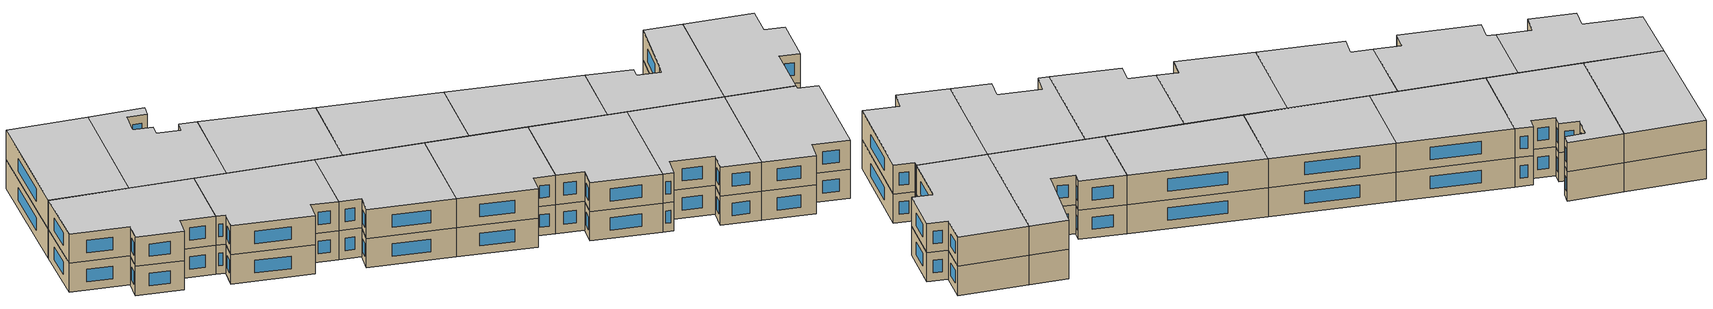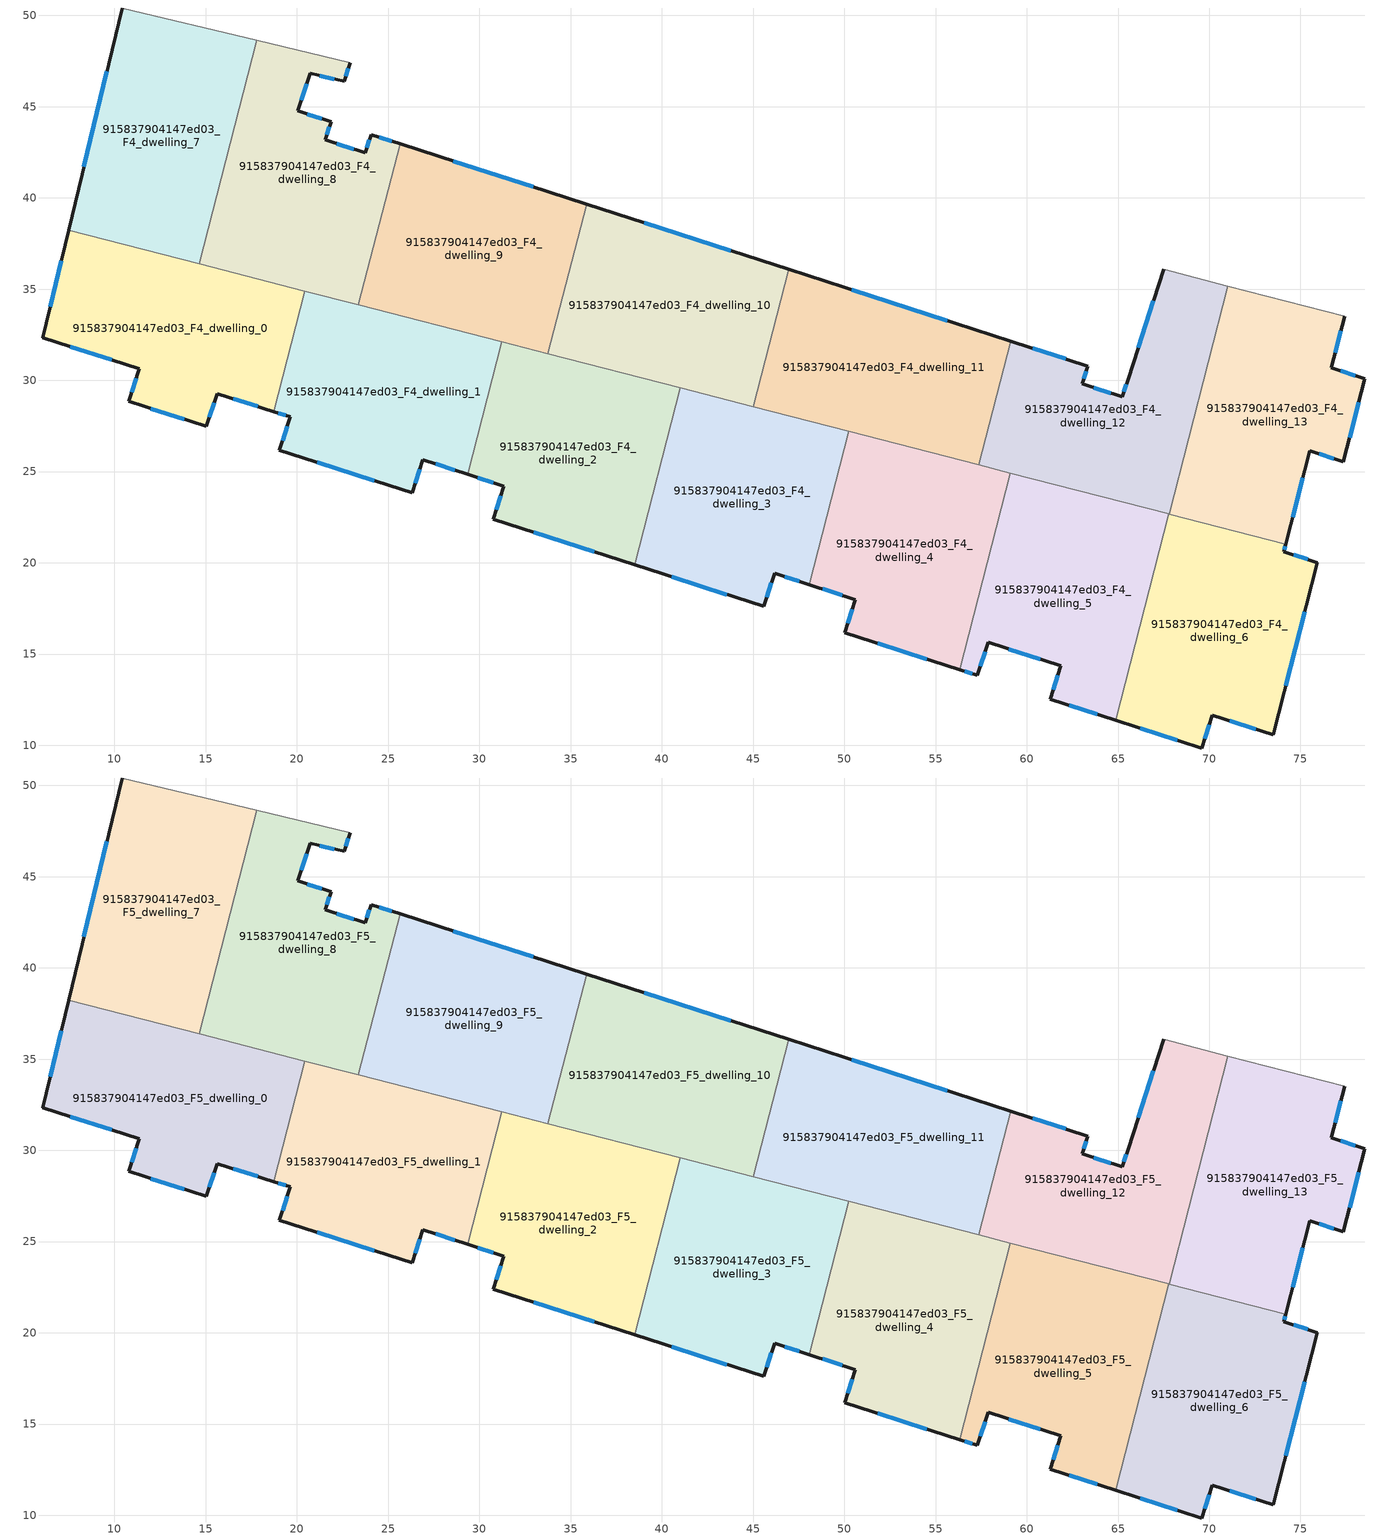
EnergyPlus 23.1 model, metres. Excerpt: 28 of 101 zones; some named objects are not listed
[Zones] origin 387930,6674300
915837904147ed03_F4_dwelling_0
 floor to 915837904147ed03_F3_dwelling_0 (EU_floor_Construction): 20.43,34.89 18.73,28.28 15.63,29.28 15.04,27.47 10.78,28.85 11.35,30.63 6.06,32.34 7.48,38.23 z12
 wall outside (EU_wall_Construction): 7.48,38.23 6.06,32.34 11.35,30.63 10.78,28.85 15.04,27.47 15.63,29.28 18.73,28.28 z12:15
 wall to 915837904147ed03_F4_dwelling_1 (EU_wall_Construction): 18.73,28.28 20.43,34.89 z12:15
 wall to 915837904147ed03_F4_dwelling_7 (EU_wall_Construction): 14.64,36.38 7.48,38.23 z12:15
 wall to 915837904147ed03_F4_dwelling_8 (EU_wall_Construction): 20.43,34.89 14.65,36.38 z12:15
 window (EU_Window_Construction): 11.19,30.12 10.94,29.36 / 7.57,31.85 9.84,31.12 / 7.08,36.55 6.47,34.02 / 16.51,28.99 17.84,28.57 / 15.21,27.99 15.46,28.76 / 12,28.46 13.82,27.87 z12.86:14.14
915837904147ed03_F4_dwelling_1
 floor to 915837904147ed03_F3_dwelling_1 (EU_floor_Construction): 31.22,32.11 29.35,24.85 26.9,25.65 26.32,23.83 19.04,26.18 19.63,27.99 18.73,28.28 20.43,34.89 z12
 wall outside (EU_wall_Construction): 18.73,28.28 19.63,27.99 19.04,26.18 26.32,23.83 26.9,25.65 29.35,24.85 z12:15
 wall to 915837904147ed03_F4_dwelling_2 (EU_wall_Construction): 29.35,24.85 31.22,32.11 z12:15
 wall to 915837904147ed03_F4_dwelling_9 (EU_wall_Construction): 31.22,32.11 23.37,34.13 z12:15
 wall to 915837904147ed03_F4_dwelling_8 (EU_wall_Construction): 23.37,34.13 20.43,34.89 z12:15
 window (EU_Window_Construction): 19.46,27.47 19.21,26.7 / 18.99,28.2 19.37,28.08 / 27.6,25.42 28.65,25.08 / 26.49,24.35 26.73,25.13 / 21.12,25.51 24.24,24.5 z12.86:14.14
915837904147ed03_F4_dwelling_10
 floor to 915837904147ed03_F3_dwelling_10 (EU_floor_Construction): 46.94,36.08 45,28.55 33.76,31.45 35.87,39.66 z12
 wall outside (EU_wall_Construction): 46.94,36.08 35.87,39.66 z12:15
 wall to 915837904147ed03_F4_dwelling_11 (EU_wall_Construction): 45,28.55 46.94,36.08 z12:15
 wall to 915837904147ed03_F4_dwelling_9 (EU_wall_Construction): 35.87,39.66 33.76,31.45 z12:15
 wall to 915837904147ed03_F4_dwelling_2 (EU_wall_Construction): 33.76,31.45 41.01,29.58 z12:15
 wall to 915837904147ed03_F4_dwelling_3 (EU_wall_Construction): 41.01,29.58 45,28.55 z12:15
 window (EU_Window_Construction): 43.78,37.1 39.04,38.63 z12.86:14.14
915837904147ed03_F4_dwelling_11
 floor to 915837904147ed03_F3_dwelling_11 (EU_floor_Construction): 59.11,32.15 57.36,25.37 45,28.55 46.94,36.08 z12
 wall outside (EU_wall_Construction): 59.11,32.15 46.94,36.08 z12:15
 wall to 915837904147ed03_F4_dwelling_12 (EU_wall_Construction): 57.36,25.37 59.11,32.15 z12:15
 wall to 915837904147ed03_F4_dwelling_4 (EU_wall_Construction): 50.25,27.2 57.36,25.37 z12:15
 wall to 915837904147ed03_F4_dwelling_3 (EU_wall_Construction): 45,28.55 50.25,27.2 z12:15
 window (EU_Window_Construction): 55.64,33.27 50.42,34.96 z12.86:14.14
915837904147ed03_F4_dwelling_12
 floor to 915837904147ed03_F3_dwelling_12 (EU_floor_Construction): 71.02,35.17 67.8,22.67 57.36,25.37 59.11,32.15 63.35,30.78 63.03,29.8 65.23,29.09 65.55,30.07 67.49,36.08 z12
 wall outside (EU_wall_Construction): 67.49,36.08 65.55,30.07 65.23,29.09 63.03,29.8 63.35,30.78 59.11,32.15 z12:15
 wall adiabatic (EU_wall_Construction): 71.02,35.17 67.49,36.08 z12:15
 wall to 915837904147ed03_F4_dwelling_13 (EU_wall_Construction): 67.8,22.67 71.02,35.17 z12:15
 wall to 915837904147ed03_F4_dwelling_5 (EU_wall_Construction): 59.1,24.92 67.79,22.68 z12:15
 wall to 915837904147ed03_F4_dwelling_4 (EU_wall_Construction): 57.36,25.37 59.1,24.92 z12:15
 window (EU_Window_Construction): 63.12,30.08 63.26,30.5 / 64.6,29.3 63.66,29.6 / 65.46,29.79 65.32,29.37 / 66.94,34.36 66.11,31.79 / 62.14,31.17 60.32,31.76 z12.86:14.14
915837904147ed03_F4_dwelling_13
 floor to 915837904147ed03_F3_dwelling_13 (EU_floor_Construction): 77.42,33.52 76.69,30.69 78.53,30.09 77.35,25.54 75.51,26.13 74.2,21.03 67.8,22.67 71.02,35.17 z12
 wall outside (EU_wall_Construction): 74.2,21.03 75.51,26.13 77.35,25.54 78.53,30.09 76.69,30.69 77.42,33.52 z12:15
 wall adiabatic (EU_wall_Construction): 77.42,33.52 71.02,35.17 z12:15
 wall to 915837904147ed03_F4_dwelling_6 (EU_wall_Construction): 67.8,22.67 74.2,21.03 z12:15
 window (EU_Window_Construction): 76.04,25.97 76.83,25.71 / 74.57,22.49 75.14,24.67 / 76.9,31.5 77.21,32.71 / 78,30.26 77.21,30.52 / 77.69,26.84 78.19,28.79 z12.86:14.14
915837904147ed03_F4_dwelling_2
 floor to 915837904147ed03_F3_dwelling_2 (EU_floor_Construction): 41.01,29.58 38.51,19.89 30.74,22.4 31.33,24.21 29.35,24.85 31.22,32.11 z12
 wall outside (EU_wall_Construction): 29.35,24.85 31.33,24.21 30.74,22.4 38.51,19.89 z12:15
 wall to 915837904147ed03_F4_dwelling_3 (EU_wall_Construction): 38.51,19.89 41.01,29.58 z12:15
 wall to 915837904147ed03_F4_dwelling_9 (EU_wall_Construction): 33.76,31.45 31.22,32.11 z12:15
 window (EU_Window_Construction): 32.96,21.68 36.29,20.61 / 31.16,23.69 30.91,22.92 / 29.91,24.67 30.76,24.39 z12.86:14.14
915837904147ed03_F4_dwelling_3
 floor to 915837904147ed03_F3_dwelling_3 (EU_floor_Construction): 50.25,27.2 48.09,18.8 46.17,19.42 45.59,17.61 38.51,19.89 41.01,29.58 z12
 wall outside (EU_wall_Construction): 38.51,19.89 45.59,17.61 46.17,19.42 48.09,18.8 z12:15
 wall to 915837904147ed03_F4_dwelling_4 (EU_wall_Construction): 48.09,18.8 50.25,27.2 z12:15
 window (EU_Window_Construction): 46.72,19.24 47.54,18.98 / 45.75,18.12 46.01,18.9 / 40.53,19.24 43.57,18.26 z12.86:14.14
915837904147ed03_F4_dwelling_4
 floor to 915837904147ed03_F3_dwelling_4 (EU_floor_Construction): 59.1,24.92 56.32,14.14 50.02,16.17 50.6,17.99 48.09,18.8 50.25,27.2 z12
 wall outside (EU_wall_Construction): 48.09,18.8 50.6,17.99 50.02,16.17 56.32,14.14 z12:15
 wall to 915837904147ed03_F4_dwelling_5 (EU_wall_Construction): 56.32,14.14 59.1,24.92 z12:15
 window (EU_Window_Construction): 51.82,15.59 54.52,14.72 / 50.43,17.47 50.18,16.69 / 48.8,18.57 49.88,18.22 z12.86:14.14
915837904147ed03_F4_dwelling_5
 floor to 915837904147ed03_F3_dwelling_5 (EU_floor_Construction): 67.79,22.68 64.88,11.38 61.29,12.53 61.87,14.35 57.88,15.64 57.29,13.83 56.32,14.14 59.1,24.92 z12
 wall outside (EU_wall_Construction): 56.32,14.14 57.29,13.83 57.88,15.64 61.87,14.35 61.29,12.53 64.88,11.38 z12:15
 wall to 915837904147ed03_F4_dwelling_6 (EU_wall_Construction): 64.88,11.38 67.79,22.68 z12:15
 window (EU_Window_Construction): 57.46,14.34 57.71,15.12 / 56.6,14.05 57.01,13.92 / 62.32,12.2 63.85,11.71 / 61.71,13.83 61.46,13.05 / 59.02,15.27 60.73,14.72 z12.86:14.14
915837904147ed03_F4_dwelling_6
 floor to 915837904147ed03_F3_dwelling_6 (EU_floor_Construction): 74.2,21.03 74.09,20.61 75.93,20.01 73.49,10.58 70.18,11.65 69.6,9.85 64.88,11.38 67.79,22.68 z12
 wall outside (EU_wall_Construction): 64.88,11.38 69.6,9.85 70.18,11.65 73.49,10.58 75.93,20.01 74.09,20.61 74.2,21.03 z12:15
 window (EU_Window_Construction): 69.76,10.36 70.01,11.13 / 66.23,10.94 68.25,10.29 / 74.12,20.73 74.17,20.91 / 75.4,20.18 74.62,20.44 / 74.19,13.27 75.23,17.32 / 71.12,11.34 72.55,10.88 z12.86:14.14
915837904147ed03_F4_dwelling_7
 floor to 915837904147ed03_F3_dwelling_7 (EU_floor_Construction): 17.8,48.63 14.65,36.38 7.48,38.23 10.42,50.41 z12
 wall outside (EU_wall_Construction): 10.42,50.41 7.48,38.23 z12:15
 wall to 915837904147ed03_F4_dwelling_8 (EU_wall_Construction): 14.65,36.38 17.8,48.63 z12:15
 wall adiabatic (EU_wall_Construction): 17.8,48.63 10.42,50.41 z12:15
 window (EU_Window_Construction): 9.58,46.93 8.32,41.71 z12.86:14.14
915837904147ed03_F4_dwelling_8
 floor to 915837904147ed03_F3_dwelling_8 (EU_floor_Construction): 22.92,47.39 22.59,46.38 20.72,46.84 20.05,44.76 21.87,44.18 21.55,43.18 23.74,42.48 24.07,43.47 25.65,42.96 23.37,34.13 14.65,36.38 17.8,48.63 z12
 wall outside (EU_wall_Construction): 25.65,42.96 24.07,43.47 23.74,42.48 21.55,43.18 21.87,44.18 20.05,44.76 20.72,46.84 22.59,46.38 22.92,47.39 z12:15
 wall to 915837904147ed03_F4_dwelling_9 (EU_wall_Construction): 23.37,34.13 25.65,42.96 z12:15
 wall adiabatic (EU_wall_Construction): 22.92,47.39 17.8,48.63 z12:15
 window (EU_Window_Construction): 22.68,46.67 22.82,47.1 / 21.25,46.71 22.05,46.51 / 20.24,45.36 20.53,46.24 / 21.35,44.35 20.57,44.6 / 21.64,43.46 21.78,43.89 / 23.12,42.68 22.18,42.98 / 23.97,43.19 23.84,42.76 / 25.2,43.1 24.52,43.32 z12.86:14.14
915837904147ed03_F4_dwelling_9
 floor to 915837904147ed03_F3_dwelling_9 (EU_floor_Construction): 35.87,39.66 33.76,31.45 23.37,34.13 25.65,42.96 z12
 wall outside (EU_wall_Construction): 35.87,39.66 25.65,42.96 z12:15
 window (EU_Window_Construction): 32.95,40.6 28.57,42.01 z12.86:14.14
915837904147ed03_F5_dwelling_0
 floor to 915837904147ed03_F4_dwelling_0 (EU_floor_Construction): 20.43,34.89 18.73,28.28 15.63,29.28 15.04,27.47 10.78,28.85 11.35,30.63 6.06,32.34 7.48,38.23 z15
 wall outside (EU_wall_Construction): 7.48,38.23 6.06,32.34 11.35,30.63 10.78,28.85 15.04,27.47 15.63,29.28 18.73,28.28 z15:18
 wall to 915837904147ed03_F5_dwelling_1 (EU_wall_Construction): 18.73,28.28 20.43,34.89 z15:18
 wall to 915837904147ed03_F5_dwelling_7 (EU_wall_Construction): 14.64,36.38 7.48,38.23 z15:18
 wall to 915837904147ed03_F5_dwelling_8 (EU_wall_Construction): 20.43,34.89 14.65,36.38 z15:18
 window (EU_Window_Construction): 11.19,30.12 10.94,29.36 / 7.57,31.85 9.84,31.12 / 7.08,36.55 6.47,34.02 / 16.51,28.99 17.84,28.57 / 15.21,27.99 15.46,28.76 / 12,28.46 13.82,27.87 z15.86:17.14
 ceiling to 915837904147ed03_F6_dwelling_0 (EU_floor_Construction): 18.73,28.28 20.43,34.89 7.48,38.23 6.06,32.34 11.35,30.63 10.78,28.85 15.04,27.47 15.63,29.28 z18
915837904147ed03_F5_dwelling_1
 floor to 915837904147ed03_F4_dwelling_1 (EU_floor_Construction): 31.22,32.11 29.35,24.85 26.9,25.65 26.32,23.83 19.04,26.18 19.63,27.99 18.73,28.28 20.43,34.89 z15
 wall outside (EU_wall_Construction): 18.73,28.28 19.63,27.99 19.04,26.18 26.32,23.83 26.9,25.65 29.35,24.85 z15:18
 wall to 915837904147ed03_F5_dwelling_2 (EU_wall_Construction): 29.35,24.85 31.22,32.11 z15:18
 wall to 915837904147ed03_F5_dwelling_9 (EU_wall_Construction): 31.22,32.11 23.37,34.13 z15:18
 wall to 915837904147ed03_F5_dwelling_8 (EU_wall_Construction): 23.37,34.13 20.43,34.89 z15:18
 window (EU_Window_Construction): 19.46,27.47 19.21,26.7 / 18.99,28.2 19.37,28.08 / 27.6,25.42 28.65,25.08 / 26.49,24.35 26.73,25.13 / 21.12,25.51 24.24,24.5 z15.86:17.14
 ceiling to 915837904147ed03_F6_dwelling_1 (EU_floor_Construction): 29.35,24.85 31.22,32.11 20.43,34.89 18.73,28.28 19.63,27.99 19.04,26.18 26.32,23.83 26.9,25.65 z18
915837904147ed03_F5_dwelling_10
 floor to 915837904147ed03_F4_dwelling_10 (EU_floor_Construction): 46.94,36.08 45,28.55 33.76,31.45 35.87,39.66 z15
 wall outside (EU_wall_Construction): 46.94,36.08 35.87,39.66 z15:18
 wall to 915837904147ed03_F5_dwelling_11 (EU_wall_Construction): 45,28.55 46.94,36.08 z15:18
 wall to 915837904147ed03_F5_dwelling_9 (EU_wall_Construction): 35.87,39.66 33.76,31.45 z15:18
 wall to 915837904147ed03_F5_dwelling_2 (EU_wall_Construction): 33.76,31.45 41.01,29.58 z15:18
 wall to 915837904147ed03_F5_dwelling_3 (EU_wall_Construction): 41.01,29.58 45,28.55 z15:18
 window (EU_Window_Construction): 43.78,37.1 39.04,38.63 z15.86:17.14
 ceiling to 915837904147ed03_F6_dwelling_10 (EU_floor_Construction): 45,28.55 46.94,36.08 35.87,39.66 33.76,31.45 z18
915837904147ed03_F5_dwelling_11
 floor to 915837904147ed03_F4_dwelling_11 (EU_floor_Construction): 59.11,32.15 57.36,25.37 45,28.55 46.94,36.08 z15
 wall outside (EU_wall_Construction): 59.11,32.15 46.94,36.08 z15:18
 wall to 915837904147ed03_F5_dwelling_12 (EU_wall_Construction): 57.36,25.37 59.11,32.15 z15:18
 wall to 915837904147ed03_F5_dwelling_4 (EU_wall_Construction): 50.25,27.2 57.36,25.37 z15:18
 wall to 915837904147ed03_F5_dwelling_3 (EU_wall_Construction): 45,28.55 50.25,27.2 z15:18
 window (EU_Window_Construction): 55.64,33.27 50.42,34.96 z15.86:17.14
 ceiling to 915837904147ed03_F6_dwelling_11 (EU_floor_Construction): 57.36,25.37 59.11,32.15 46.94,36.08 45,28.55 z18
915837904147ed03_F5_dwelling_12
 floor to 915837904147ed03_F4_dwelling_12 (EU_floor_Construction): 71.02,35.17 67.8,22.67 57.36,25.37 59.11,32.15 63.35,30.78 63.03,29.8 65.23,29.09 65.55,30.07 67.49,36.08 z15
 wall outside (EU_wall_Construction): 67.49,36.08 65.55,30.07 65.23,29.09 63.03,29.8 63.35,30.78 59.11,32.15 z15:18
 wall adiabatic (EU_wall_Construction): 71.02,35.17 67.49,36.08 z15:18
 wall to 915837904147ed03_F5_dwelling_13 (EU_wall_Construction): 67.8,22.67 71.02,35.17 z15:18
 wall to 915837904147ed03_F5_dwelling_5 (EU_wall_Construction): 59.1,24.92 67.79,22.68 z15:18
 wall to 915837904147ed03_F5_dwelling_4 (EU_wall_Construction): 57.36,25.37 59.1,24.92 z15:18
 window (EU_Window_Construction): 63.12,30.08 63.26,30.5 / 64.6,29.3 63.66,29.6 / 65.46,29.79 65.32,29.37 / 66.94,34.36 66.11,31.79 / 62.14,31.17 60.32,31.76 z15.86:17.14
 ceiling to 915837904147ed03_F6_dwelling_12 (EU_floor_Construction): 67.8,22.67 71.02,35.17 67.49,36.08 65.55,30.07 65.23,29.09 63.03,29.8 63.35,30.78 59.11,32.15 57.36,25.37 z18
915837904147ed03_F5_dwelling_13
 floor to 915837904147ed03_F4_dwelling_13 (EU_floor_Construction): 77.42,33.52 76.69,30.69 78.53,30.09 77.35,25.54 75.51,26.13 74.2,21.03 67.8,22.67 71.02,35.17 z15
 wall outside (EU_wall_Construction): 74.2,21.03 75.51,26.13 77.35,25.54 78.53,30.09 76.69,30.69 77.42,33.52 z15:18
 wall adiabatic (EU_wall_Construction): 77.42,33.52 71.02,35.17 z15:18
 wall to 915837904147ed03_F5_dwelling_6 (EU_wall_Construction): 67.8,22.67 74.2,21.03 z15:18
 window (EU_Window_Construction): 76.04,25.97 76.83,25.71 / 74.57,22.49 75.14,24.67 / 76.9,31.5 77.21,32.71 / 78,30.26 77.21,30.52 / 77.69,26.84 78.19,28.79 z15.86:17.14
 ceiling to 915837904147ed03_F6_dwelling_13 (EU_floor_Construction): 74.2,21.03 75.51,26.13 77.35,25.54 78.53,30.09 76.69,30.69 77.42,33.52 71.02,35.17 67.8,22.67 z18
915837904147ed03_F5_dwelling_2
 floor to 915837904147ed03_F4_dwelling_2 (EU_floor_Construction): 41.01,29.58 38.51,19.89 30.74,22.4 31.33,24.21 29.35,24.85 31.22,32.11 z15
 wall outside (EU_wall_Construction): 29.35,24.85 31.33,24.21 30.74,22.4 38.51,19.89 z15:18
 wall to 915837904147ed03_F5_dwelling_3 (EU_wall_Construction): 38.51,19.89 41.01,29.58 z15:18
 wall to 915837904147ed03_F5_dwelling_9 (EU_wall_Construction): 33.76,31.45 31.22,32.11 z15:18
 window (EU_Window_Construction): 32.96,21.68 36.29,20.61 / 31.16,23.69 30.91,22.92 / 29.91,24.67 30.76,24.39 z15.86:17.14
 ceiling to 915837904147ed03_F6_dwelling_2 (EU_floor_Construction): 38.51,19.89 41.01,29.58 31.22,32.11 29.35,24.85 31.33,24.21 30.74,22.4 z18
915837904147ed03_F5_dwelling_3
 floor to 915837904147ed03_F4_dwelling_3 (EU_floor_Construction): 50.25,27.2 48.09,18.8 46.17,19.42 45.59,17.61 38.51,19.89 41.01,29.58 z15
 wall outside (EU_wall_Construction): 38.51,19.89 45.59,17.61 46.17,19.42 48.09,18.8 z15:18
 wall to 915837904147ed03_F5_dwelling_4 (EU_wall_Construction): 48.09,18.8 50.25,27.2 z15:18
 window (EU_Window_Construction): 46.72,19.24 47.54,18.98 / 45.75,18.12 46.01,18.9 / 40.53,19.24 43.57,18.26 z15.86:17.14
 ceiling to 915837904147ed03_F6_dwelling_3 (EU_floor_Construction): 48.09,18.8 50.25,27.2 41.01,29.58 38.51,19.89 45.59,17.61 46.17,19.42 z18
915837904147ed03_F5_dwelling_4
 floor to 915837904147ed03_F4_dwelling_4 (EU_floor_Construction): 59.1,24.92 56.32,14.14 50.02,16.17 50.6,17.99 48.09,18.8 50.25,27.2 z15
 wall outside (EU_wall_Construction): 48.09,18.8 50.6,17.99 50.02,16.17 56.32,14.14 z15:18
 wall to 915837904147ed03_F5_dwelling_5 (EU_wall_Construction): 56.32,14.14 59.1,24.92 z15:18
 window (EU_Window_Construction): 51.82,15.59 54.52,14.72 / 50.43,17.47 50.18,16.69 / 48.8,18.57 49.88,18.22 z15.86:17.14
 ceiling to 915837904147ed03_F6_dwelling_4 (EU_floor_Construction): 56.32,14.14 59.1,24.92 50.25,27.2 48.09,18.8 50.6,17.99 50.02,16.17 z18
915837904147ed03_F5_dwelling_5
 floor to 915837904147ed03_F4_dwelling_5 (EU_floor_Construction): 67.79,22.68 64.88,11.38 61.29,12.53 61.87,14.35 57.88,15.64 57.29,13.83 56.32,14.14 59.1,24.92 z15
 wall outside (EU_wall_Construction): 56.32,14.14 57.29,13.83 57.88,15.64 61.87,14.35 61.29,12.53 64.88,11.38 z15:18
 wall to 915837904147ed03_F5_dwelling_6 (EU_wall_Construction): 64.88,11.38 67.79,22.68 z15:18
 window (EU_Window_Construction): 57.46,14.34 57.71,15.12 / 56.6,14.05 57.01,13.92 / 62.32,12.2 63.85,11.71 / 61.71,13.83 61.46,13.05 / 59.02,15.27 60.73,14.72 z15.86:17.14
 ceiling to 915837904147ed03_F6_dwelling_5 (EU_floor_Construction): 64.88,11.38 67.79,22.68 59.1,24.92 56.32,14.14 57.29,13.83 57.88,15.64 61.87,14.35 61.29,12.53 z18
915837904147ed03_F5_dwelling_6
 floor to 915837904147ed03_F4_dwelling_6 (EU_floor_Construction): 74.2,21.03 74.09,20.61 75.93,20.01 73.49,10.58 70.18,11.65 69.6,9.85 64.88,11.38 67.79,22.68 z15
 wall outside (EU_wall_Construction): 64.88,11.38 69.6,9.85 70.18,11.65 73.49,10.58 75.93,20.01 74.09,20.61 74.2,21.03 z15:18
 window (EU_Window_Construction): 69.76,10.36 70.01,11.13 / 66.23,10.94 68.25,10.29 / 74.12,20.73 74.17,20.91 / 75.4,20.18 74.62,20.44 / 74.19,13.27 75.23,17.32 / 71.12,11.34 72.55,10.88 z15.86:17.14
 ceiling to 915837904147ed03_F6_dwelling_6 (EU_floor_Construction): 73.49,10.58 75.93,20.01 74.09,20.61 74.2,21.03 67.79,22.68 64.88,11.38 69.6,9.85 70.18,11.65 z18
915837904147ed03_F5_dwelling_7
 floor to 915837904147ed03_F4_dwelling_7 (EU_floor_Construction): 17.8,48.63 14.65,36.38 7.48,38.23 10.42,50.41 z15
 wall outside (EU_wall_Construction): 10.42,50.41 7.48,38.23 z15:18
 wall to 915837904147ed03_F5_dwelling_8 (EU_wall_Construction): 14.65,36.38 17.8,48.63 z15:18
 wall adiabatic (EU_wall_Construction): 17.8,48.63 10.42,50.41 z15:18
 window (EU_Window_Construction): 9.58,46.93 8.32,41.71 z15.86:17.14
 ceiling to 915837904147ed03_F6_dwelling_7 (EU_floor_Construction): 14.65,36.38 17.8,48.63 10.42,50.41 7.48,38.23 z18
915837904147ed03_F5_dwelling_8
 floor to 915837904147ed03_F4_dwelling_8 (EU_floor_Construction): 22.92,47.39 22.59,46.38 20.72,46.84 20.05,44.76 21.87,44.18 21.55,43.18 23.74,42.48 24.07,43.47 25.65,42.96 23.37,34.13 14.65,36.38 17.8,48.63 z15
 wall outside (EU_wall_Construction): 25.65,42.96 24.07,43.47 23.74,42.48 21.55,43.18 21.87,44.18 20.05,44.76 20.72,46.84 22.59,46.38 22.92,47.39 z15:18
 wall to 915837904147ed03_F5_dwelling_9 (EU_wall_Construction): 23.37,34.13 25.65,42.96 z15:18
 wall adiabatic (EU_wall_Construction): 22.92,47.39 17.8,48.63 z15:18
 window (EU_Window_Construction): 22.68,46.67 22.82,47.1 / 21.25,46.71 22.05,46.51 / 20.24,45.36 20.53,46.24 / 21.35,44.35 20.57,44.6 / 21.64,43.46 21.78,43.89 / 23.12,42.68 22.18,42.98 / 23.97,43.19 23.84,42.76 / 25.2,43.1 24.52,43.32 z15.86:17.14
 ceiling to 915837904147ed03_F6_dwelling_8 (EU_floor_Construction): 23.37,34.13 25.65,42.96 24.07,43.47 23.74,42.48 21.55,43.18 21.87,44.18 20.05,44.76 20.72,46.84 22.59,46.38 22.92,47.39 17.8,48.63 14.65,36.38 z18
915837904147ed03_F5_dwelling_9
 floor to 915837904147ed03_F4_dwelling_9 (EU_floor_Construction): 35.87,39.66 33.76,31.45 23.37,34.13 25.65,42.96 z15
 wall outside (EU_wall_Construction): 35.87,39.66 25.65,42.96 z15:18
 window (EU_Window_Construction): 32.95,40.6 28.57,42.01 z15.86:17.14
 ceiling to 915837904147ed03_F6_dwelling_9 (EU_floor_Construction): 33.76,31.45 35.87,39.66 25.65,42.96 23.37,34.13 z18
[Building]
EU S2 Campaign: North Axis=0; Terrain=City; Solar Distribution=FullExterior
[Site:Location]
Helsinki-Vantaa.AP: Latitude=60.317; Longitude=24.963; Time Zone=2; Elevation=54.6
[SizingPeriod:WeatherFileDays]
AnnualSizingPeriod: Begin Month=1; Begin Day of Month=1; End Month=12; End Day of Month=31; Day of Week for Start Day=Monday; Use Weather File Daylight Saving Period=No; Use Weather File Rain and Snow Indicators=No
[MATERIAL]
EU_InternalMass_Material: Roughness=MediumRough; Thickness=0.1; Conductivity=1; Density=1800; Specific Heat=900; Thermal Absorptance=0.9; Solar Absorptance=0.7; Visible Absorptance=0.7
[MATERIAL:NOMASS] Roughness=MediumRough; Thermal Absorptance=0.9; Solar Absorptance=0.7; Visible Absorptance=0.7
Name | Thermal Resistance
EU_wall_NoMass | 5.91765
EU_floor_NoMass | 6.2875
[WINDOWMATERIAL:SIMPLEGLAZINGSYSTEM]
EU_Window_SimpleGlazing: UFactor=0.994035; Solar Heat Gain Coefficient=0.7; Visible Transmittance=0.7
[CONSTRUCTION]
EU_wall_Construction: EU_wall_NoMass
EU_floor_Construction: EU_floor_NoMass
EU_Window_Construction: EU_Window_SimpleGlazing
EU_InternalMass_Construction: EU_InternalMass_Material
[ZONE] Type=1; Multiplier=1; Ceiling Height=autocalculate; Floor Area=autocalculate; Part of Total Floor Area=Yes
Name | Volume
915837904147ed03_F4_dwelling_0; 915837904147ed03_F5_dwelling_0 | 282.884
915837904147ed03_F4_dwelling_1; 915837904147ed03_F5_dwelling_1; 915837904147ed03_F4_dwelling_5; 915837904147ed03_F5_dwelling_5 | 282.883
915837904147ed03_F4_dwelling_10; 915837904147ed03_F5_dwelling_10 | 282.903
915837904147ed03_F4_dwelling_11; 915837904147ed03_F5_dwelling_11 | 282.894
915837904147ed03_F4_dwelling_12; 915837904147ed03_F5_dwelling_12 | 282.879
915837904147ed03_F4_dwelling_13; 915837904147ed03_F5_dwelling_13 | 282.921
915837904147ed03_F4_dwelling_2; 915837904147ed03_F5_dwelling_2 | 282.909
915837904147ed03_F4_dwelling_3; 915837904147ed03_F5_dwelling_3 | 282.891
915837904147ed03_F4_dwelling_4; 915837904147ed03_F5_dwelling_4 | 282.914
915837904147ed03_F4_dwelling_6; 915837904147ed03_F5_dwelling_6 | 282.9
915837904147ed03_F4_dwelling_7; 915837904147ed03_F5_dwelling_7 | 282.896
915837904147ed03_F4_dwelling_8; 915837904147ed03_F5_dwelling_8 | 282.907
915837904147ed03_F4_dwelling_9; 915837904147ed03_F5_dwelling_9 | 282.916
[INTERNALMASS] Construction=EU_InternalMass_Construction
Name | Zone or ZoneList | Surface Area
915837904147ed03_F4_dwelling_0_EU_InternalMass | 915837904147ed03_F4_dwelling_0 | 94.2941
915837904147ed03_F4_dwelling_1_EU_InternalMass | 915837904147ed03_F4_dwelling_1 | 94.2944
915837904147ed03_F4_dwelling_2_EU_InternalMass | 915837904147ed03_F4_dwelling_2 | 94.3028
915837904147ed03_F4_dwelling_3_EU_InternalMass | 915837904147ed03_F4_dwelling_3 | 94.2975
915837904147ed03_F4_dwelling_4_EU_InternalMass | 915837904147ed03_F4_dwelling_4 | 94.3048
915837904147ed03_F4_dwelling_5_EU_InternalMass | 915837904147ed03_F4_dwelling_5 | 94.2943
915837904147ed03_F4_dwelling_6_EU_InternalMass | 915837904147ed03_F4_dwelling_6 | 94.3003
915837904147ed03_F4_dwelling_7_EU_InternalMass | 915837904147ed03_F4_dwelling_7 | 94.299
915837904147ed03_F4_dwelling_8_EU_InternalMass | 915837904147ed03_F4_dwelling_8 | 94.3021
915837904147ed03_F4_dwelling_9_EU_InternalMass | 915837904147ed03_F4_dwelling_9 | 94.3056
915837904147ed03_F4_dwelling_10_EU_InternalMass | 915837904147ed03_F4_dwelling_10 | 94.301
915837904147ed03_F4_dwelling_11_EU_InternalMass | 915837904147ed03_F4_dwelling_11 | 94.2978
915837904147ed03_F4_dwelling_12_EU_InternalMass | 915837904147ed03_F4_dwelling_12 | 94.2932
915837904147ed03_F4_dwelling_13_EU_InternalMass | 915837904147ed03_F4_dwelling_13 | 94.3065
915837904147ed03_F5_dwelling_0_EU_InternalMass | 915837904147ed03_F5_dwelling_0 | 94.2941
915837904147ed03_F5_dwelling_1_EU_InternalMass | 915837904147ed03_F5_dwelling_1 | 94.2944
915837904147ed03_F5_dwelling_2_EU_InternalMass | 915837904147ed03_F5_dwelling_2 | 94.3028
915837904147ed03_F5_dwelling_3_EU_InternalMass | 915837904147ed03_F5_dwelling_3 | 94.2975
915837904147ed03_F5_dwelling_4_EU_InternalMass | 915837904147ed03_F5_dwelling_4 | 94.3048
915837904147ed03_F5_dwelling_5_EU_InternalMass | 915837904147ed03_F5_dwelling_5 | 94.2943
915837904147ed03_F5_dwelling_6_EU_InternalMass | 915837904147ed03_F5_dwelling_6 | 94.3003
915837904147ed03_F5_dwelling_7_EU_InternalMass | 915837904147ed03_F5_dwelling_7 | 94.299
915837904147ed03_F5_dwelling_8_EU_InternalMass | 915837904147ed03_F5_dwelling_8 | 94.3021
915837904147ed03_F5_dwelling_9_EU_InternalMass | 915837904147ed03_F5_dwelling_9 | 94.3056
915837904147ed03_F5_dwelling_10_EU_InternalMass | 915837904147ed03_F5_dwelling_10 | 94.301
915837904147ed03_F5_dwelling_11_EU_InternalMass | 915837904147ed03_F5_dwelling_11 | 94.2978
915837904147ed03_F5_dwelling_12_EU_InternalMass | 915837904147ed03_F5_dwelling_12 | 94.2932
915837904147ed03_F5_dwelling_13_EU_InternalMass | 915837904147ed03_F5_dwelling_13 | 94.3065
[OTHEREQUIPMENT] Fuel Type=Electricity; Design Level Calculation Method=Watts/Area; Power per Zone Floor Area=1; Fraction Latent=0; Fraction Radiant=0; Fraction Lost=0; Carbon Dioxide Generation Rate=0; EndUse Subcategory=EU_Step8_InternalGains
Name | Zone or ZoneList or Space or SpaceList | Schedule
EU_Step8_InternalGain_915837904147ed03_F4_dwelling_0_f000 | 915837904147ed03_F4_dwelling_0 | EU_Step8_GainSchedule_915837904147ed03_F4_dwelling_0_f000
EU_Step8_InternalGain_915837904147ed03_F4_dwelling_1_f000 | 915837904147ed03_F4_dwelling_1 | EU_Step8_GainSchedule_915837904147ed03_F4_dwelling_1_f000
EU_Step8_InternalGain_915837904147ed03_F4_dwelling_2_f000 | 915837904147ed03_F4_dwelling_2 | EU_Step8_GainSchedule_915837904147ed03_F4_dwelling_2_f000
EU_Step8_InternalGain_915837904147ed03_F4_dwelling_3_f000 | 915837904147ed03_F4_dwelling_3 | EU_Step8_GainSchedule_915837904147ed03_F4_dwelling_3_f000
EU_Step8_InternalGain_915837904147ed03_F4_dwelling_4_f000 | 915837904147ed03_F4_dwelling_4 | EU_Step8_GainSchedule_915837904147ed03_F4_dwelling_4_f000
EU_Step8_InternalGain_915837904147ed03_F4_dwelling_5_f000 | 915837904147ed03_F4_dwelling_5 | EU_Step8_GainSchedule_915837904147ed03_F4_dwelling_5_f000
EU_Step8_InternalGain_915837904147ed03_F4_dwelling_6_f000 | 915837904147ed03_F4_dwelling_6 | EU_Step8_GainSchedule_915837904147ed03_F4_dwelling_6_f000
EU_Step8_InternalGain_915837904147ed03_F4_dwelling_7_f000 | 915837904147ed03_F4_dwelling_7 | EU_Step8_GainSchedule_915837904147ed03_F4_dwelling_7_f000
EU_Step8_InternalGain_915837904147ed03_F4_dwelling_8_f000 | 915837904147ed03_F4_dwelling_8 | EU_Step8_GainSchedule_915837904147ed03_F4_dwelling_8_f000
EU_Step8_InternalGain_915837904147ed03_F4_dwelling_9_f000 | 915837904147ed03_F4_dwelling_9 | EU_Step8_GainSchedule_915837904147ed03_F4_dwelling_9_f000
EU_Step8_InternalGain_915837904147ed03_F4_dwelling_10_f000 | 915837904147ed03_F4_dwelling_10 | EU_Step8_GainSchedule_915837904147ed03_F4_dwelling_10_f000
EU_Step8_InternalGain_915837904147ed03_F4_dwelling_11_f000 | 915837904147ed03_F4_dwelling_11 | EU_Step8_GainSchedule_915837904147ed03_F4_dwelling_11_f000
EU_Step8_InternalGain_915837904147ed03_F4_dwelling_12_f000 | 915837904147ed03_F4_dwelling_12 | EU_Step8_GainSchedule_915837904147ed03_F4_dwelling_12_f000
EU_Step8_InternalGain_915837904147ed03_F4_dwelling_13_f000 | 915837904147ed03_F4_dwelling_13 | EU_Step8_GainSchedule_915837904147ed03_F4_dwelling_13_f000
EU_Step8_InternalGain_915837904147ed03_F5_dwelling_0_f000 | 915837904147ed03_F5_dwelling_0 | EU_Step8_GainSchedule_915837904147ed03_F5_dwelling_0_f000
EU_Step8_InternalGain_915837904147ed03_F5_dwelling_1_f000 | 915837904147ed03_F5_dwelling_1 | EU_Step8_GainSchedule_915837904147ed03_F5_dwelling_1_f000
EU_Step8_InternalGain_915837904147ed03_F5_dwelling_2_f000 | 915837904147ed03_F5_dwelling_2 | EU_Step8_GainSchedule_915837904147ed03_F5_dwelling_2_f000
EU_Step8_InternalGain_915837904147ed03_F5_dwelling_3_f000 | 915837904147ed03_F5_dwelling_3 | EU_Step8_GainSchedule_915837904147ed03_F5_dwelling_3_f000
EU_Step8_InternalGain_915837904147ed03_F5_dwelling_4_f000 | 915837904147ed03_F5_dwelling_4 | EU_Step8_GainSchedule_915837904147ed03_F5_dwelling_4_f000
EU_Step8_InternalGain_915837904147ed03_F5_dwelling_5_f000 | 915837904147ed03_F5_dwelling_5 | EU_Step8_GainSchedule_915837904147ed03_F5_dwelling_5_f000
EU_Step8_InternalGain_915837904147ed03_F5_dwelling_6_f000 | 915837904147ed03_F5_dwelling_6 | EU_Step8_GainSchedule_915837904147ed03_F5_dwelling_6_f000
EU_Step8_InternalGain_915837904147ed03_F5_dwelling_7_f000 | 915837904147ed03_F5_dwelling_7 | EU_Step8_GainSchedule_915837904147ed03_F5_dwelling_7_f000
EU_Step8_InternalGain_915837904147ed03_F5_dwelling_8_f000 | 915837904147ed03_F5_dwelling_8 | EU_Step8_GainSchedule_915837904147ed03_F5_dwelling_8_f000
EU_Step8_InternalGain_915837904147ed03_F5_dwelling_9_f000 | 915837904147ed03_F5_dwelling_9 | EU_Step8_GainSchedule_915837904147ed03_F5_dwelling_9_f000
EU_Step8_InternalGain_915837904147ed03_F5_dwelling_10_f000 | 915837904147ed03_F5_dwelling_10 | EU_Step8_GainSchedule_915837904147ed03_F5_dwelling_10_f000
EU_Step8_InternalGain_915837904147ed03_F5_dwelling_11_f000 | 915837904147ed03_F5_dwelling_11 | EU_Step8_GainSchedule_915837904147ed03_F5_dwelling_11_f000
EU_Step8_InternalGain_915837904147ed03_F5_dwelling_12_f000 | 915837904147ed03_F5_dwelling_12 | EU_Step8_GainSchedule_915837904147ed03_F5_dwelling_12_f000
EU_Step8_InternalGain_915837904147ed03_F5_dwelling_13_f000 | 915837904147ed03_F5_dwelling_13 | EU_Step8_GainSchedule_915837904147ed03_F5_dwelling_13_f000
[ZONEVENTILATION:DESIGNFLOWRATE] Schedule=EU_AlwaysOn; Design Flow Rate Calculation Method=AirChanges/Hour; Air Changes per Hour=0.596421; Ventilation Type=Natural; Fan Pressure Rise=0; Fan Total Efficiency=1; Constant Term Coefficient=1; Temperature Term Coefficient=0; Velocity Term Coefficient=0; Velocity Squared Term Coefficient=0; Minimum Indoor Temperature=-100; Maximum Indoor Temperature=100; Delta Temperature=-100; Minimum Outdoor Temperature=-100; Maximum Outdoor Temperature=100; Maximum Wind Speed=40
Name | Zone or ZoneList or Space or SpaceList
EU_ConstantAir_915837904147ed03_F4_dwelling_0 | 915837904147ed03_F4_dwelling_0
EU_ConstantAir_915837904147ed03_F4_dwelling_1 | 915837904147ed03_F4_dwelling_1
EU_ConstantAir_915837904147ed03_F4_dwelling_2 | 915837904147ed03_F4_dwelling_2
EU_ConstantAir_915837904147ed03_F4_dwelling_3 | 915837904147ed03_F4_dwelling_3
EU_ConstantAir_915837904147ed03_F4_dwelling_4 | 915837904147ed03_F4_dwelling_4
EU_ConstantAir_915837904147ed03_F4_dwelling_5 | 915837904147ed03_F4_dwelling_5
EU_ConstantAir_915837904147ed03_F4_dwelling_6 | 915837904147ed03_F4_dwelling_6
EU_ConstantAir_915837904147ed03_F4_dwelling_7 | 915837904147ed03_F4_dwelling_7
EU_ConstantAir_915837904147ed03_F4_dwelling_8 | 915837904147ed03_F4_dwelling_8
EU_ConstantAir_915837904147ed03_F4_dwelling_9 | 915837904147ed03_F4_dwelling_9
EU_ConstantAir_915837904147ed03_F4_dwelling_10 | 915837904147ed03_F4_dwelling_10
EU_ConstantAir_915837904147ed03_F4_dwelling_11 | 915837904147ed03_F4_dwelling_11
EU_ConstantAir_915837904147ed03_F4_dwelling_12 | 915837904147ed03_F4_dwelling_12
EU_ConstantAir_915837904147ed03_F4_dwelling_13 | 915837904147ed03_F4_dwelling_13
EU_ConstantAir_915837904147ed03_F5_dwelling_0 | 915837904147ed03_F5_dwelling_0
EU_ConstantAir_915837904147ed03_F5_dwelling_1 | 915837904147ed03_F5_dwelling_1
EU_ConstantAir_915837904147ed03_F5_dwelling_2 | 915837904147ed03_F5_dwelling_2
EU_ConstantAir_915837904147ed03_F5_dwelling_3 | 915837904147ed03_F5_dwelling_3
EU_ConstantAir_915837904147ed03_F5_dwelling_4 | 915837904147ed03_F5_dwelling_4
EU_ConstantAir_915837904147ed03_F5_dwelling_5 | 915837904147ed03_F5_dwelling_5
EU_ConstantAir_915837904147ed03_F5_dwelling_6 | 915837904147ed03_F5_dwelling_6
EU_ConstantAir_915837904147ed03_F5_dwelling_7 | 915837904147ed03_F5_dwelling_7
EU_ConstantAir_915837904147ed03_F5_dwelling_8 | 915837904147ed03_F5_dwelling_8
EU_ConstantAir_915837904147ed03_F5_dwelling_9 | 915837904147ed03_F5_dwelling_9
EU_ConstantAir_915837904147ed03_F5_dwelling_10 | 915837904147ed03_F5_dwelling_10
EU_ConstantAir_915837904147ed03_F5_dwelling_11 | 915837904147ed03_F5_dwelling_11
EU_ConstantAir_915837904147ed03_F5_dwelling_12 | 915837904147ed03_F5_dwelling_12
EU_ConstantAir_915837904147ed03_F5_dwelling_13 | 915837904147ed03_F5_dwelling_13
[HVACTEMPLATE:THERMOSTAT] Constant Heating Setpoint=20; Constant Cooling Setpoint=50
EU_HeatOnly_915837904147ed03_F5_dwelling_13; EU_HeatOnly_915837904147ed03_F6_dwelling_0; EU_HeatOnly_915837904147ed03_F6_dwelling_1; EU_HeatOnly_915837904147ed03_F6_dwelling_2; EU_HeatOnly_915837904147ed03_F6_dwelling_3; EU_HeatOnly_915837904147ed03_F6_dwelling_4; EU_HeatOnly_915837904147ed03_F6_dwelling_5; EU_HeatOnly_915837904147ed03_F6_dwelling_6; EU_HeatOnly_915837904147ed03_F6_dwelling_7; EU_HeatOnly_915837904147ed03_F6_dwelling_8; EU_HeatOnly_915837904147ed03_F6_dwelling_9; EU_HeatOnly_915837904147ed03_F6_dwelling_10; EU_HeatOnly_915837904147ed03_F6_dwelling_11; EU_HeatOnly_915837904147ed03_F6_dwelling_12; EU_HeatOnly_915837904147ed03_F6_dwelling_13
[HVACTEMPLATE:ZONE:IDEALLOADSAIRSYSTEM] System Availability Schedule=EU_AlwaysOn; Maximum Heating Supply Air Temperature=50; Minimum Cooling Supply Air Temperature=13; Maximum Heating Supply Air Humidity Ratio=0.0156; Minimum Cooling Supply Air Humidity Ratio=0.0077; Heating Limit=NoLimit; Cooling Limit=NoLimit; Heating Availability Schedule=EU_AlwaysOn; Cooling Availability Schedule=EU_CoolingOff; Dehumidification Control Type=ConstantSensibleHeatRatio; Cooling Sensible Heat Ratio=0.7; Dehumidification Setpoint=60; Humidification Control Type=None; Humidification Setpoint=30; Outdoor Air Method=None; Outdoor Air Flow Rate per Person=0.00944; Outdoor Air Flow Rate per Zone Floor Area=0; Outdoor Air Flow Rate per Zone=0; Demand Controlled Ventilation Type=None; Outdoor Air Economizer Type=NoEconomizer; Heat Recovery Type=None; Sensible Heat Recovery Effectiveness=0.7; Latent Heat Recovery Effectiveness=0.65
Name | Template Thermostat
915837904147ed03_F4_dwelling_0 | EU_HeatOnly_915837904147ed03_F4_dwelling_0
915837904147ed03_F4_dwelling_1 | EU_HeatOnly_915837904147ed03_F4_dwelling_1
915837904147ed03_F4_dwelling_2 | EU_HeatOnly_915837904147ed03_F4_dwelling_2
915837904147ed03_F4_dwelling_3 | EU_HeatOnly_915837904147ed03_F4_dwelling_3
915837904147ed03_F4_dwelling_4 | EU_HeatOnly_915837904147ed03_F4_dwelling_4
915837904147ed03_F4_dwelling_5 | EU_HeatOnly_915837904147ed03_F4_dwelling_5
915837904147ed03_F4_dwelling_6 | EU_HeatOnly_915837904147ed03_F4_dwelling_6
915837904147ed03_F4_dwelling_7 | EU_HeatOnly_915837904147ed03_F4_dwelling_7
915837904147ed03_F4_dwelling_8 | EU_HeatOnly_915837904147ed03_F4_dwelling_8
915837904147ed03_F4_dwelling_9 | EU_HeatOnly_915837904147ed03_F4_dwelling_9
915837904147ed03_F4_dwelling_10 | EU_HeatOnly_915837904147ed03_F4_dwelling_10
915837904147ed03_F4_dwelling_11 | EU_HeatOnly_915837904147ed03_F4_dwelling_11
915837904147ed03_F4_dwelling_12 | EU_HeatOnly_915837904147ed03_F4_dwelling_12
915837904147ed03_F4_dwelling_13 | EU_HeatOnly_915837904147ed03_F4_dwelling_13
915837904147ed03_F5_dwelling_0 | EU_HeatOnly_915837904147ed03_F5_dwelling_0
915837904147ed03_F5_dwelling_1 | EU_HeatOnly_915837904147ed03_F5_dwelling_1
915837904147ed03_F5_dwelling_2 | EU_HeatOnly_915837904147ed03_F5_dwelling_2
915837904147ed03_F5_dwelling_3 | EU_HeatOnly_915837904147ed03_F5_dwelling_3
915837904147ed03_F5_dwelling_4 | EU_HeatOnly_915837904147ed03_F5_dwelling_4
915837904147ed03_F5_dwelling_5 | EU_HeatOnly_915837904147ed03_F5_dwelling_5
915837904147ed03_F5_dwelling_6 | EU_HeatOnly_915837904147ed03_F5_dwelling_6
915837904147ed03_F5_dwelling_7 | EU_HeatOnly_915837904147ed03_F5_dwelling_7
915837904147ed03_F5_dwelling_8 | EU_HeatOnly_915837904147ed03_F5_dwelling_8
915837904147ed03_F5_dwelling_9 | EU_HeatOnly_915837904147ed03_F5_dwelling_9
915837904147ed03_F5_dwelling_10 | EU_HeatOnly_915837904147ed03_F5_dwelling_10
915837904147ed03_F5_dwelling_11 | EU_HeatOnly_915837904147ed03_F5_dwelling_11
915837904147ed03_F5_dwelling_12 | EU_HeatOnly_915837904147ed03_F5_dwelling_12
915837904147ed03_F5_dwelling_13 | EU_HeatOnly_915837904147ed03_F5_dwelling_13
[SIZING:ZONE] Zone Cooling Design Supply Air Temperature Input Method=SupplyAirTemperature; Zone Cooling Design Supply Air Temperature=13; Zone Heating Design Supply Air Temperature Input Method=SupplyAirTemperature; Zone Heating Design Supply Air Temperature=50; Zone Cooling Design Supply Air Humidity Ratio=0.008; Zone Heating Design Supply Air Humidity Ratio=0.008; Cooling Design Air Flow Method=DesignDay; Cooling Design Air Flow Rate=0; Cooling Minimum Air Flow per Zone Floor Area=0.000762; Cooling Minimum Air Flow=0; Cooling Minimum Air Flow Fraction=0.2; Heating Design Air Flow Method=DesignDay; Heating Design Air Flow Rate=0; Heating Maximum Air Flow per Zone Floor Area=0.002032; Heating Maximum Air Flow=0.141576; Heating Maximum Air Flow Fraction=0.3; Account for Dedicated Outdoor Air System=No; Dedicated Outdoor Air System Control Strategy=NeutralSupplyAir; Dedicated Outdoor Air Low Setpoint Temperature for Design=autosize; Dedicated Outdoor Air High Setpoint Temperature for Design=autosize; Zone Load Sizing Method=Sensible Load Only No Latent Load; Zone Latent Cooling Design Supply Air Humidity Ratio Input Method=HumidityRatioDifference; Zone Cooling Design Supply Air Humidity Ratio Difference=0.005; Zone Latent Heating Design Supply Air Humidity Ratio Input Method=HumidityRatioDifference; Zone Humidification Design Supply Air Humidity Ratio Difference=0.005
915837904147ed03_F4_dwelling_0; 915837904147ed03_F4_dwelling_1; 915837904147ed03_F4_dwelling_2; 915837904147ed03_F4_dwelling_3; 915837904147ed03_F4_dwelling_4; 915837904147ed03_F4_dwelling_5; 915837904147ed03_F4_dwelling_6; 915837904147ed03_F4_dwelling_7; 915837904147ed03_F4_dwelling_8; 915837904147ed03_F4_dwelling_9; 915837904147ed03_F4_dwelling_10; 915837904147ed03_F4_dwelling_11; 915837904147ed03_F4_dwelling_12; 915837904147ed03_F4_dwelling_13; 915837904147ed03_F5_dwelling_0; 915837904147ed03_F5_dwelling_1; 915837904147ed03_F5_dwelling_2; 915837904147ed03_F5_dwelling_3; 915837904147ed03_F5_dwelling_4; 915837904147ed03_F5_dwelling_5; 915837904147ed03_F5_dwelling_6; 915837904147ed03_F5_dwelling_7; 915837904147ed03_F5_dwelling_8; 915837904147ed03_F5_dwelling_9; 915837904147ed03_F5_dwelling_10; 915837904147ed03_F5_dwelling_11; 915837904147ed03_F5_dwelling_12; 915837904147ed03_F5_dwelling_13
[SCHEDULE:CONSTANT]
Name | Hourly Value
EU_AlwaysOn | 1
EU_CoolingOff | 0
[SCHEDULE:FILE] Column Number=1; Rows to Skip at Top=0; Number of Hours of Data=8760; Column Separator=Comma; Interpolate to Timestep=No; Minutes per Item=60; Adjust Schedule for Daylight Savings=Yes
Name | File
EU_Step8_GainSchedule_915837904147ed03_F4_dwelling_0_f000 | ../../schedules/915837904147ed03/915837904147ed03_F4_dwelling_0_f000_gain.csv
EU_Step8_GainSchedule_915837904147ed03_F4_dwelling_1_f000 | ../../schedules/915837904147ed03/915837904147ed03_F4_dwelling_1_f000_gain.csv
EU_Step8_GainSchedule_915837904147ed03_F4_dwelling_2_f000 | ../../schedules/915837904147ed03/915837904147ed03_F4_dwelling_2_f000_gain.csv
EU_Step8_GainSchedule_915837904147ed03_F4_dwelling_3_f000 | ../../schedules/915837904147ed03/915837904147ed03_F4_dwelling_3_f000_gain.csv
EU_Step8_GainSchedule_915837904147ed03_F4_dwelling_4_f000 | ../../schedules/915837904147ed03/915837904147ed03_F4_dwelling_4_f000_gain.csv
EU_Step8_GainSchedule_915837904147ed03_F4_dwelling_5_f000 | ../../schedules/915837904147ed03/915837904147ed03_F4_dwelling_5_f000_gain.csv
EU_Step8_GainSchedule_915837904147ed03_F4_dwelling_6_f000 | ../../schedules/915837904147ed03/915837904147ed03_F4_dwelling_6_f000_gain.csv
EU_Step8_GainSchedule_915837904147ed03_F4_dwelling_7_f000 | ../../schedules/915837904147ed03/915837904147ed03_F4_dwelling_7_f000_gain.csv
EU_Step8_GainSchedule_915837904147ed03_F4_dwelling_8_f000 | ../../schedules/915837904147ed03/915837904147ed03_F4_dwelling_8_f000_gain.csv
EU_Step8_GainSchedule_915837904147ed03_F4_dwelling_9_f000 | ../../schedules/915837904147ed03/915837904147ed03_F4_dwelling_9_f000_gain.csv
EU_Step8_GainSchedule_915837904147ed03_F4_dwelling_10_f000 | ../../schedules/915837904147ed03/915837904147ed03_F4_dwelling_10_f000_gain.csv
EU_Step8_GainSchedule_915837904147ed03_F4_dwelling_11_f000 | ../../schedules/915837904147ed03/915837904147ed03_F4_dwelling_11_f000_gain.csv
EU_Step8_GainSchedule_915837904147ed03_F4_dwelling_12_f000 | ../../schedules/915837904147ed03/915837904147ed03_F4_dwelling_12_f000_gain.csv
EU_Step8_GainSchedule_915837904147ed03_F4_dwelling_13_f000 | ../../schedules/915837904147ed03/915837904147ed03_F4_dwelling_13_f000_gain.csv
EU_Step8_GainSchedule_915837904147ed03_F5_dwelling_0_f000 | ../../schedules/915837904147ed03/915837904147ed03_F5_dwelling_0_f000_gain.csv
EU_Step8_GainSchedule_915837904147ed03_F5_dwelling_1_f000 | ../../schedules/915837904147ed03/915837904147ed03_F5_dwelling_1_f000_gain.csv
EU_Step8_GainSchedule_915837904147ed03_F5_dwelling_2_f000 | ../../schedules/915837904147ed03/915837904147ed03_F5_dwelling_2_f000_gain.csv
EU_Step8_GainSchedule_915837904147ed03_F5_dwelling_3_f000 | ../../schedules/915837904147ed03/915837904147ed03_F5_dwelling_3_f000_gain.csv
EU_Step8_GainSchedule_915837904147ed03_F5_dwelling_4_f000 | ../../schedules/915837904147ed03/915837904147ed03_F5_dwelling_4_f000_gain.csv
EU_Step8_GainSchedule_915837904147ed03_F5_dwelling_5_f000 | ../../schedules/915837904147ed03/915837904147ed03_F5_dwelling_5_f000_gain.csv
EU_Step8_GainSchedule_915837904147ed03_F5_dwelling_6_f000 | ../../schedules/915837904147ed03/915837904147ed03_F5_dwelling_6_f000_gain.csv
EU_Step8_GainSchedule_915837904147ed03_F5_dwelling_7_f000 | ../../schedules/915837904147ed03/915837904147ed03_F5_dwelling_7_f000_gain.csv
EU_Step8_GainSchedule_915837904147ed03_F5_dwelling_8_f000 | ../../schedules/915837904147ed03/915837904147ed03_F5_dwelling_8_f000_gain.csv
EU_Step8_GainSchedule_915837904147ed03_F5_dwelling_9_f000 | ../../schedules/915837904147ed03/915837904147ed03_F5_dwelling_9_f000_gain.csv
EU_Step8_GainSchedule_915837904147ed03_F5_dwelling_10_f000 | ../../schedules/915837904147ed03/915837904147ed03_F5_dwelling_10_f000_gain.csv
EU_Step8_GainSchedule_915837904147ed03_F5_dwelling_11_f000 | ../../schedules/915837904147ed03/915837904147ed03_F5_dwelling_11_f000_gain.csv
EU_Step8_GainSchedule_915837904147ed03_F5_dwelling_12_f000 | ../../schedules/915837904147ed03/915837904147ed03_F5_dwelling_12_f000_gain.csv
EU_Step8_GainSchedule_915837904147ed03_F5_dwelling_13_f000 | ../../schedules/915837904147ed03/915837904147ed03_F5_dwelling_13_f000_gain.csv
